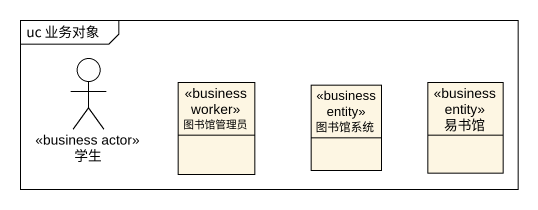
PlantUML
@startuml
mainframe uc 业务对象
allowmixing
hide circle
hide empty members
actor 学生 <<business actor>>
class 图书馆管理员 <<business worker>>
class 图书馆系统 <<business entity>>
class 易书馆 <<business entity>>
@enduml
